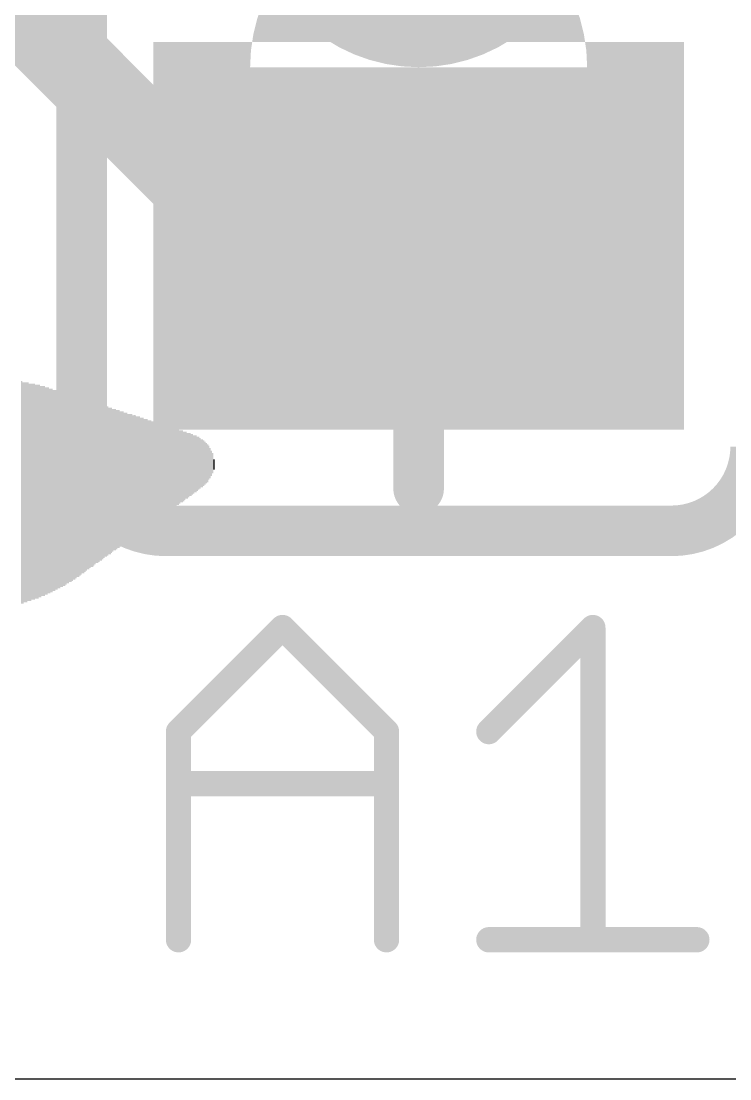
# Model space of a CAD drawing. Extents: x -10.2 to 10.2, y -14 to 14.
# Drawn here: x 0.58 to 2.716, y -13.97 to -10.783 of the extents above; entities that cross this region are included whole.
import ezdxf

# ---------------------------------------------------------------- set-up
doc = ezdxf.new("R2010")
doc.units = 0
for name, color, linetype in [('1', 12, 'CONTINUOUS'), ('20', 53, 'CONTINUOUS'), ('21', 253, 'CONTINUOUS'), ('22', 253, 'CONTINUOUS'), ('51', 253, 'CONTINUOUS')]:
    doc.layers.add(name, color=color, linetype=linetype)

# ---------------------------------------------------------------- blocks, each defined once
blk = doc.blocks.new('RECT')
blk.add_solid([(-0.5, -0.5), (0.5, -0.5), (-0.5, 0.5), (0.5, 0.5)])

msp = doc.modelspace()

# ---------------------------------------------------------------- linework, layer by layer
at = {"layer": '1', "const_width": 0.254}
for points in [[(-0.508, -9.668), (1.381, -11.557)], [(1.905, -11.557), (1.778, -11.43)], [(1.381, -11.557), (1.905, -11.557)]]:
    msp.add_lwpolyline(points, dxfattribs=at)
at = {"layer": '1', "const_width": 0.127}
for points in [[(1.8229, -11.3851, 1), (1.7331, -11.4749)], [(1.381, -11.4935, 1), (1.381, -11.6205)], [(1.905, -11.6205, 1), (1.905, -11.4935)], [(1.3361, -11.6019, 1), (1.4259, -11.5121)], [(1.8601, -11.6019, 1), (1.9499, -11.5121)]]:
    msp.add_lwpolyline(points, format="xyb", dxfattribs=at)
at = {"layer": '20'}
msp.add_line((-7.62, -13.97), (7.62, -13.97), dxfattribs=at)
at = {"layer": '21', "const_width": 0.1524}
for points in [[(0.762, -12.065), (0.762, -9.271)], [(2.54, -12.319), (1.016, -12.319)]]:
    msp.add_lwpolyline(points, dxfattribs=at)
at = {"layer": '21'}
for points, const_width in [([(0.762, -12.065, 0.4142), (1.016, -12.319)], 0.1524), ([(0.8001, -12.065, 1), (0.7239, -12.065)], 0.0762), ([(2.54, -12.319, 0.4142), (2.794, -12.065)], 0.1524), ([(0.7239, -12.065, 1), (0.8001, -12.065)], 0.0762), ([(1.016, -12.2809, 1), (1.016, -12.3571)], 0.0762), ([(1.016, -12.3571, 1), (1.016, -12.2809)], 0.0762), ([(2.54, -12.2809, 1), (2.54, -12.3571)], 0.0762), ([(2.54, -12.3571, 1), (2.54, -12.2809)], 0.0762)]:
    msp.add_lwpolyline(points, format="xyb", dxfattribs=dict(at, const_width=const_width))
at = {"layer": '51'}
for points, const_width in [([(1.905, -10.414, 1), (1.651, -10.414)], 1.27), ([(1.651, -10.922, 1), (1.905, -10.922)], 1.27), ([(1.8161, -11.684, 1), (1.7399, -11.684)], 0.0762), ([(1.7399, -12.192, 1), (1.8161, -12.192)], 0.0762), ([(1.3811, -12.5968, 1), (1.3542, -12.6238)], 0.0381), ([(1.3811, -12.6238, 1), (1.3542, -12.5968)], 0.0381), ([(2.3222, -12.6103, 1), (2.2841, -12.6103)], 0.0381), ([(2.3166, -12.6238, 1), (2.2897, -12.5968)], 0.0381), ([(1.0732, -12.9238, 1), (1.0351, -12.9238)], 0.0381), ([(1.0406, -12.9104, 1), (1.0676, -12.9373)], 0.0381), ([(1.7002, -12.9238, 1), (1.6621, -12.9238)], 0.0381), ([(1.6677, -12.9373, 1), (1.6946, -12.9104)], 0.0381), ([(1.9761, -12.9104, 1), (2.0031, -12.9373)], 0.0381), ([(1.0541, -13.0616, 1), (1.0541, -13.0997)], 0.0381), ([(1.6812, -13.0997, 1), (1.6812, -13.0616)], 0.0381), ([(1.0351, -13.5509, 1), (1.0732, -13.5509)], 0.0381), ([(1.6621, -13.5509, 1), (1.7002, -13.5509)], 0.0381), ([(1.9896, -13.5319, 1), (1.9896, -13.57)], 0.0381), ([(2.2841, -13.5509, 1), (2.3222, -13.5509)], 0.0381), ([(2.6167, -13.57, 1), (2.6167, -13.5319)], 0.0381)]:
    msp.add_lwpolyline(points, format="xyb", dxfattribs=dict(at, const_width=const_width))
for points, const_width in [([(1.778, -11.684), (1.778, -12.192)], 0.1524), ([(1.0541, -12.9238), (1.3676, -12.6103)], 0.0762), ([(1.3676, -12.6103), (1.6812, -12.9238)], 0.0762), ([(1.9896, -12.9238), (2.3032, -12.6103)], 0.0762), ([(2.3032, -12.6103), (2.3032, -13.5509)], 0.0762), ([(1.0541, -13.5509), (1.0541, -12.9238)], 0.0762), ([(1.6812, -12.9238), (1.6812, -13.5509)], 0.0762), ([(1.0541, -13.0806), (1.6812, -13.0806)], 0.0762), ([(1.9896, -13.5509), (2.6167, -13.5509)], 0.0762)]:
    msp.add_lwpolyline(points, dxfattribs=dict(at, const_width=const_width))

# ---------------------------------------------------------------- block references
at = {"layer": '1', "xscale": 1.1684, "yscale": 1.6002, "rotation": 90}
msp.add_blockref('RECT', (1.778, -11.43), dxfattribs=at)
at = {"layer": '22', "rotation": 90}
for p, xscale, yscale in [((0.5817, -12.2028), 0.6706, 0.0038), ((0.5855, -12.2047), 0.6668, 0.0038), ((0.5893, -12.2028), 0.663, 0.0038), ((0.5931, -12.2028), 0.663, 0.0038), ((0.5969, -12.2028), 0.663, 0.0038), ((0.6007, -12.2009), 0.6592, 0.0038), ((0.6045, -12.2028), 0.6554, 0.0038), ((0.6083, -12.2028), 0.6554, 0.0038), ((0.6121, -12.2009), 0.6515, 0.0038), ((0.6159, -12.2009), 0.6515, 0.0039), ((0.6198, -12.2009), 0.6515, 0.0038), ((0.6236, -12.2009), 0.6439, 0.0038), ((0.6274, -12.2009), 0.6439, 0.0038), ((0.6312, -12.2009), 0.6439, 0.0038), ((0.635, -12.1989), 0.6401, 0.0038), ((0.6388, -12.2009), 0.6362, 0.0038), ((0.6426, -12.199), 0.6324, 0.0038), ((0.6464, -12.199), 0.6324, 0.0038), ((0.6502, -12.199), 0.6324, 0.0038), ((0.6541, -12.199), 0.6248, 0.0039), ((0.6579, -12.199), 0.6248, 0.0038), ((0.6617, -12.1971), 0.621, 0.0038), ((0.6655, -12.199), 0.6172, 0.0038), ((0.6693, -12.1971), 0.6134, 0.0038), ((0.6731, -12.1971), 0.6134, 0.0038), ((0.6769, -12.1971), 0.6058, 0.0038), ((0.6807, -12.1971), 0.6058, 0.0038), ((0.6845, -12.1952), 0.602, 0.0038), ((0.6883, -12.1971), 0.5982, 0.0038), ((0.6922, -12.1952), 0.5944, 0.0039), ((0.696, -12.1952), 0.5944, 0.0038), ((0.6998, -12.1951), 0.5867, 0.0038), ((0.7036, -12.1951), 0.5867, 0.0038), ((0.7074, -12.1933), 0.5829, 0.0038), ((0.7112, -12.1933), 0.5829, 0.0038), ((0.715, -12.1933), 0.5753, 0.0038), ((0.7188, -12.1913), 0.5715, 0.0038), ((0.7226, -12.1913), 0.5715, 0.0038), ((0.7264, -12.1913), 0.5639, 0.0038), ((0.7303, -12.1913), 0.5639, 0.0039), ((0.7341, -12.1895), 0.5601, 0.0038), ((0.7379, -12.1895), 0.5525, 0.0038), ((0.7417, -12.1895), 0.5525, 0.0038), ((0.7455, -12.1875), 0.5487, 0.0038), ((0.7493, -12.1875), 0.5411, 0.0038), ((0.7531, -12.1875), 0.5411, 0.0038), ((0.7569, -12.1857), 0.5373, 0.0038), ((0.7607, -12.1857), 0.5295, 0.0038), ((0.7645, -12.1837), 0.5257, 0.0038), ((0.7684, -12.1837), 0.5257, 0.0039), ((0.7722, -12.1837), 0.5181, 0.0038), ((0.776, -12.1819), 0.5143, 0.0038), ((0.7798, -12.1799), 0.5105, 0.0038), ((0.7836, -12.1819), 0.5067, 0.0038), ((0.7874, -12.1799), 0.5029, 0.0038), ((0.7912, -12.1781), 0.4991, 0.0038), ((0.795, -12.1799), 0.4953, 0.0038), ((0.7988, -12.1781), 0.4915, 0.0038), ((0.8026, -12.1761), 0.4877, 0.0038), ((0.8065, -12.1761), 0.4801, 0.0039), ((0.8103, -12.1761), 0.4801, 0.0038), ((0.8141, -12.1742), 0.4762, 0.0038), ((0.8179, -12.1723), 0.4724, 0.0038), ((0.8217, -12.1742), 0.4686, 0.0038), ((0.8255, -12.1723), 0.4648, 0.0038), ((0.8293, -12.1704), 0.461, 0.0038), ((0.8331, -12.1704), 0.4534, 0.0038), ((0.8369, -12.1704), 0.4534, 0.0038), ((0.8407, -12.1685), 0.4496, 0.0038), ((0.8446, -12.1685), 0.442, 0.0039), ((0.8484, -12.1685), 0.442, 0.0038), ((0.8522, -12.1666), 0.4382, 0.0038), ((0.856, -12.1666), 0.4306, 0.0038), ((0.8598, -12.1647), 0.4268, 0.0038), ((0.8636, -12.1647), 0.4268, 0.0038), ((0.8674, -12.1646), 0.4191, 0.0038), ((0.8712, -12.1628), 0.4153, 0.0038), ((0.875, -12.1628), 0.4153, 0.0038), ((0.8788, -12.1628), 0.4076, 0.0038), ((0.8827, -12.1609), 0.4038, 0.0039), ((0.8865, -12.159), 0.4, 0.0038), ((0.8903, -12.1609), 0.3962, 0.0038), ((0.8941, -12.159), 0.3924, 0.0038), ((0.8979, -12.1571), 0.3886, 0.0038), ((0.9017, -12.1571), 0.381, 0.0038), ((0.9055, -12.1571), 0.381, 0.0038), ((0.9093, -12.1552), 0.3772, 0.0038), ((0.9131, -12.1533), 0.3734, 0.0038), ((0.9169, -12.1552), 0.3696, 0.0038), ((0.9208, -12.1532), 0.3657, 0.0039), ((0.9246, -12.1514), 0.3619, 0.0038), ((0.9284, -12.1514), 0.3543, 0.0038), ((0.9322, -12.1514), 0.3543, 0.0038), ((0.936, -12.1494), 0.3505, 0.0038), ((0.9398, -12.1494), 0.3429, 0.0038), ((0.9436, -12.1494), 0.3429, 0.0038), ((0.9474, -12.1476), 0.3391, 0.0038), ((0.9512, -12.1476), 0.3315, 0.0038), ((0.955, -12.1456), 0.3277, 0.0038), ((0.9589, -12.1456), 0.3277, 0.0039), ((0.9627, -12.1456), 0.3201, 0.0038), ((0.9665, -12.1438), 0.3163, 0.0038), ((0.9703, -12.1438), 0.3163, 0.0038), ((0.9741, -12.1437), 0.3086, 0.0038), ((0.9779, -12.1418), 0.3048, 0.0038), ((0.9817, -12.1399), 0.301, 0.0038), ((0.9855, -12.1418), 0.2972, 0.0038), ((0.9893, -12.1399), 0.2934, 0.0038), ((0.9931, -12.138), 0.2896, 0.0038), ((0.997, -12.14), 0.2857, 0.0039), ((1.0008, -12.138), 0.2819, 0.0038), ((1.0046, -12.1362), 0.2781, 0.0038), ((1.0084, -12.1362), 0.2705, 0.0038), ((1.0122, -12.1362), 0.2705, 0.0038), ((1.016, -12.1342), 0.2667, 0.0038), ((1.0198, -12.1324), 0.2629, 0.0038), ((1.0236, -12.1342), 0.2591, 0.0038), ((1.0274, -12.1323), 0.2552, 0.0038), ((1.0312, -12.1304), 0.2514, 0.0038), ((1.0351, -12.1304), 0.2438, 0.0039), ((1.0389, -12.1304), 0.2438, 0.0038), ((1.0427, -12.1285), 0.24, 0.0038), ((1.0465, -12.1285), 0.2324, 0.0038), ((1.0503, -12.1266), 0.2286, 0.0038), ((1.0541, -12.1266), 0.2286, 0.0038), ((1.0579, -12.1266), 0.221, 0.0038), ((1.0617, -12.1247), 0.2172, 0.0038), ((1.0655, -12.1247), 0.2172, 0.0038), ((1.0693, -12.1247), 0.2096, 0.0038), ((1.0732, -12.1228), 0.2058, 0.0039), ((1.077, -12.1209), 0.2019, 0.0038), ((1.0808, -12.1227), 0.1981, 0.0038), ((1.0846, -12.1209), 0.1943, 0.0038), ((1.0884, -12.1189), 0.1905, 0.0038), ((1.0922, -12.1209), 0.1867, 0.0038), ((1.096, -12.1189), 0.1829, 0.0038), ((1.0998, -12.1189), 0.1753, 0.0038), ((1.1036, -12.1171), 0.1715, 0.0038), ((1.1074, -12.1171), 0.1715, 0.0038), ((1.1113, -12.1171), 0.1638, 0.0039), ((1.1151, -12.1152), 0.16, 0.0038), ((1.1189, -12.1152), 0.1524, 0.0038), ((1.1227, -12.1152), 0.1448, 0.0038), ((1.1265, -12.1152), 0.1448, 0.0038), ((1.1303, -12.1151), 0.1371, 0.0038), ((1.1341, -12.1151), 0.1295, 0.0038), ((1.1379, -12.1151), 0.1219, 0.0038), ((1.1417, -12.1151), 0.1143, 0.0038), ((1.1455, -12.1133), 0.1029, 0.0038), ((1.1494, -12.1151), 0.0915, 0.0039), ((1.1532, -12.1152), 0.0762, 0.0038), ((1.157, -12.1151), 0.0609, 0.0038), ((1.1608, -12.1189), 0.0305, 0.0038)]:
    msp.add_blockref('RECT', p, dxfattribs=dict(at, xscale=xscale, yscale=yscale))

doc.saveas('drawing.dxf')
